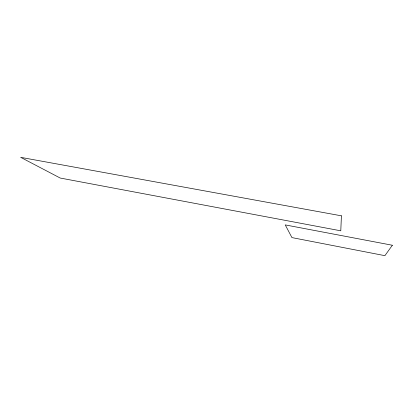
<?xml version="1.0" encoding="UTF-8"?>
<svg xmlns="http://www.w3.org/2000/svg" width="413" height="413" viewBox="0 0 413 413"><rect width="100%" height="100%" fill="white"/><g stroke="black" fill="none" stroke-linecap="round" stroke-linejoin="round"><path stroke-width="0.62" d="M341.417 215.823L340.787 230.815L60.215 178.039L20.65 157.332L341.417 215.823M392.35 245.245L384.901 255.668L291.939 237.599L285.233 224.904L392.35 245.245"/></g></svg>
